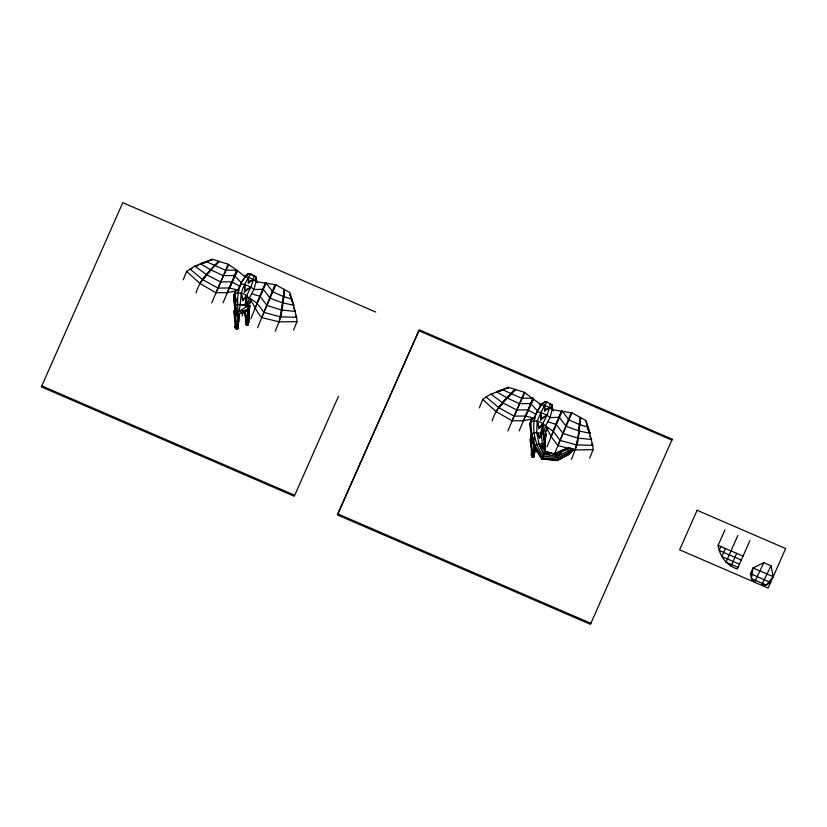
<?xml version="1.0" encoding="UTF-8"?>
<svg xmlns="http://www.w3.org/2000/svg" width="827" height="827" viewBox="0 0 827 827"><rect width="100%" height="100%" fill="white"/><g stroke="black" fill="none" stroke-linecap="round" stroke-linejoin="round"><path stroke-width="1.24" d="M253.91 275.867L254.085 275.339L253.548 279.536L248.296 283.134L248.389 277.303L250.912 273.964L255.646 276.611L257.166 282.937M531.988 418.441L530.851 421.687L531.647 433.637L530.831 435.705L531.565 438.021L529.745 424.458L530.862 421.687C536.64 419.31 544.569 422.886 546.957 428.593L544.404 435.963L544.972 451.914L543.287 434.299L545.582 425.864L550.017 417.604L552.219 409.665L551.774 404.672L550.038 403.917L550.224 403.39L549.686 407.597L544.435 411.195L544.517 405.354L547.04 402.015L551.774 404.672L553.294 410.988M235.767 328.443L236.098 325.218L235.188 327.492L236.791 328.722M532.929 456.773L531.895 456.494L532.009 455.47M235.871 328.97L235.519 314.456L234 311.789L234.847 308.998L235.726 309.133L235.426 310.9L236.45 312.596L238.197 313.237L237.556 314.622L236.904 329.322L235.313 328.04L234 311.789L234.847 308.998M246.177 325.104L246.415 317.403L245.288 310.621L248.896 310.435L249.237 307.675L249.123 317.268L248.131 325.011L247.211 325.456L245.619 324.163L245.526 317.671L244.244 311.128M531.999 457.021L531.347 449.588L535.183 449.402L533.963 456.928L531.999 457.021L531.647 442.507L530.128 439.84L530.975 437.049L531.854 437.183L531.554 438.951L532.588 440.646L532.443 435.85M479.319 407.856L482.73 399.462L486.038 396.981L490.938 394.19L508.316 387.284L524.277 392.277L541.292 404.951L544.517 405.354L549.686 407.597L552.219 409.665L572.015 412.9L580.234 417.397C579.169 431.591 577.349 446.26 571.385 459.357M237.825 328.877L239.354 313.629L237.825 328.877L236.904 329.322M248.296 283.134L248.886 281.687L253.548 279.536L250.881 287.083L244.399 292.117L244.74 284.436L248.389 277.303L253.548 279.536L256.081 281.614L275.877 284.85L289.946 292.593L296.624 317.32L296.955 321.672L293.544 330.066M535.048 446.9L533.963 456.928M545.024 409.737L549.686 407.597L547.009 415.133L540.538 420.168L540.868 412.487L544.517 405.354L545.024 409.737L544.435 411.195M544.528 452.08L546.037 433.503L545.551 436.646L544.104 437.452L544.404 435.963L543.287 434.299L536.651 432.345L531.647 433.637L530.831 435.705M234.486 313.226L234.248 313.878L235.519 314.456L237.556 314.622C242.156 304.925 238.889 293.657 244.74 284.436L250.881 287.083L253.889 289.553L263.296 289.254L270.047 298.216L282.586 302.827L293.854 305.287L290.008 294.298M246.053 305.68L246.704 295.549L250.881 287.083L245.154 290.256L244.399 292.117M249.423 308.595L249.909 305.452L249.423 308.595L247.976 309.391L238.496 311.748L235.188 309.236L233.607 296.407L234.723 293.626C250.219 288.902 253.455 309.381 261.787 317.527L279.081 321.868L283.868 296.645L284.106 289.347L280.994 316.865L275.257 331.307M542.192 433.73L542.832 423.61L547.009 415.133L540.868 412.487L537.043 411.991L533.922 418.142M591.77 443.561L592.752 445.371L586.085 420.643L580.234 417.397C578.083 428.148 579.758 439.726 575.21 449.929L557.915 445.577L551.154 436.615L545.582 425.864L553.346 431.446L560.106 440.419L576.347 444.895L592.752 445.371L593.083 449.723L589.672 458.117M532.66 441.473L534.5 447.242L541.902 459.026L545.169 451.408L555.62 454.364L557.925 457.651L557.739 460.288L541.912 459.016L534.49 447.242L532.65 441.463M543.68 454.809L545.169 451.408L553.697 453.754L565.658 448.72L567.312 449.237L568.656 450.829L569.524 453.31L569.121 454.302L557.739 460.288L555.682 459.564M247.211 325.456C248.358 316.917 246.064 308.388 250.819 300.532L249.454 297.803L253.889 289.553L256.081 281.614L255.646 276.611L250.726 274.492M533.043 457.372L533.684 442.672L531.534 441.06L530.489 439.096L530.975 437.049M235.064 313.299L237.556 314.622L247.294 310.787L247.976 309.391L247.149 306.248L249.454 297.803L257.218 303.395L263.968 312.358L280.219 316.844L282.121 310.084L284.602 289.626M576.347 444.895L578.249 438.134L580.73 417.676M247.521 324.66L247.842 322.757L247.48 324.753M544.548 450.849L545.169 437.297L543.422 438.837L545.014 437.038M248.131 325.011L249.361 317.475L249.123 309.784M545.551 436.646L545.851 434.888L544.404 435.963L543.556 438.062M236.305 307.799L235.426 310.9L234.361 311.045L235.406 313.009L237.556 314.622L239.117 314.281M238.579 312.099L237.556 314.622L247.976 309.391L248.276 307.913L247.149 306.248L244.957 305.111L246.704 295.549L242.673 300.646L241.102 293.13L243.097 299.591M238.197 313.237C236.946 299.477 236.491 282.917 248.927 273.716L250.912 273.964M236.625 326.81L235.188 327.492L236.367 327.812M245.619 324.163L246.012 322.809L246.198 324.525M531.678 455.036L531.895 456.494M236.171 327.502L235.478 327.316L235.674 325.352M237.68 326.283L238.259 326.438L237.762 325.207L237.7 327.43L238.259 326.438L237.721 325.435M248.451 321.331L248.596 322.83L247.428 323.791M532.257 454.54L531.285 454.25L532.226 453.268L531.316 455.543M534.283 454.075L533.839 455.491L534.387 454.488L533.787 453.01L533.953 453.982M544.507 449.578L544.724 450.88L544.59 449.381L544.859 450.312M246.229 324.267L245.619 322.023L246.167 321.021M245.66 323.316L245.815 322.623M248.017 323.957L247.769 322.633M247.521 323.564L248.172 323.264L247.583 323.099M248.596 322.83L248.617 321.848M235.736 327.968L235.55 326.985L235.871 327.42M246.012 322.809L246.208 323.791M247.873 324.246L247.666 322.799M539.235 427.642L537.23 421.181L536.651 432.345L539.607 438.124L542.832 423.61L538.801 428.696L537.23 421.181L540.868 412.487L541.292 418.317L540.538 420.168M235.313 328.04L235.519 324.928M531.441 456.09L531.575 449.805L530.128 439.84L531.554 438.951L534.624 439.809L534.201 437.442M539.607 438.124L541.085 433.172L543.101 448.647L539.018 443.861L536.651 432.345L540.155 436.79M257.652 327.709L274.977 284.674M554.7 453.496L571.106 412.725M236.45 312.596L236.915 311.138L234.692 307.654L233.617 296.417L235.695 290.422M248.886 281.687L248.389 277.303L245.164 276.89L241.288 282.679L240.078 286.514L231.777 281.821L220.489 281.893L206.378 274.626L194.81 266.129L186.602 271.411L183.191 279.805M536.816 412.652L541.292 404.951L545.065 401.767L547.04 402.015L546.864 402.542M250.891 318.746L265.333 282.855M547.019 446.797L561.461 410.905M223.032 302.868L236.822 270.16L228.149 264.226L212.188 259.223L194.81 266.129L198.48 265.632M519.17 430.919L532.96 398.211L521.672 398.283L502.144 389.558M542.274 444.213L544.156 444.12L545.014 445.112L544.228 445.153M531.833 418.472L529.745 424.478L530.851 421.687M235.86 290.391L234.723 293.626L236.005 309.494L234.692 307.665L235.519 305.587L237.762 304.512L244.957 305.111M530.614 441.277L530.386 441.928L531.647 442.507L533.684 442.672L531.203 441.349M544.218 406.212L544.517 405.354M545.024 438.496L545.262 437.834M538.832 444.378L542.46 443.685L544.642 452.607M211.722 260.422L212.188 259.223M508.316 387.284L507.85 388.483L508.078 387.935L496.531 391.791L506.713 397.797L519.335 403.648L530.624 403.576L537.416 410.73M247.294 274.254L246.673 275.825L247.294 274.254L248.927 273.716L244.42 276.363M196.051 292.861C199.72 279.971 209.82 270.594 218.835 261.28L206.378 274.626L199.876 283.434L186.602 271.411M211.743 302.94L228.149 264.226L227.663 265.426M236.388 271.225L236.822 270.16L245.164 276.89M233.607 296.407L234.734 293.637M235.188 309.236L234.692 307.654L235.519 305.587M241.98 315.945L243.665 311.8M250.819 300.532L249.682 303.354L250.953 301.152M291.393 300.759L291.962 299.374M492.179 420.912C495.849 408.021 505.948 398.655 514.963 389.331L514.518 390.447M507.881 430.991L524.277 392.277L523.791 393.476M532.526 399.286L532.96 398.211L525.827 416.167M532.071 455.005L532.102 452.979L531.42 453.682L532.03 454.447L532.133 453.496L531.616 455.367L532.299 455.553M532.03 454.447L532.226 453.268M551.898 407.814L552.55 406.212L551.774 404.672M535.989 451.987L537.033 449.423M546.957 428.593L545.81 431.405L547.722 428.097M546.854 452.948L544.817 452.214L550.42 452.793L549.914 454.033L543.846 454.416L539.018 443.861L535.141 445.629L534.49 447.242L535.141 445.629L531.647 433.637L532.671 433.824M555.93 460.67L559.362 458.509M557.036 456.587L561.244 452.204L555.62 454.364L549.614 453.165M579.789 418.514L580.234 417.397M567.684 454.726L567.901 454.178M587.532 428.81L588.09 427.425L585.754 421.336M672.237 439.22L671.875 440.119L418.927 330.738L337.478 514.942L590.437 624.323L672.237 439.22L419.196 329.808L337.798 513.898L590.84 623.32M531.554 438.951L532.133 437.545M541.292 404.951C529.135 419.847 532.981 441.184 543.132 456.059L542.419 457.745L558.215 459.13L569.524 453.31L573.948 448.958M556.158 460.132L557.729 460.277L569.121 454.292L569.524 453.31L568.656 450.829L571.839 448.699M199.876 283.434L215.878 292.758L227.167 292.686L237.576 270.77L234.496 275.525L223.207 275.598L210.585 269.747L200.392 263.741L211.939 259.885M482.73 399.462L496.014 411.484L512.016 420.809L523.305 420.736L533.715 398.821L530.624 403.576M255.026 308.564L266.046 282.948L272.796 291.91L283.299 296.469L292.024 299.209M261.787 317.527L275.877 284.85M551.154 436.615L562.174 410.998L568.935 419.971L579.438 424.52L588.162 427.259M557.915 445.577L572.015 412.9M229.699 288.116L236.822 270.16L225.533 270.233L206.016 261.508M338.45 396.34L294.712 495.27L41.67 385.847M749.882 540.693L737.374 568.976C726.902 565.906 719.438 555.992 718.115 545.334L724.938 529.9M720.886 546.533L719.149 550.472L741.323 560.065M725.434 548.497L721.868 556.581L739.493 564.2M737.829 535.482L726.044 562.143L738.097 567.353M731.016 566.226L736.692 553.366M237.794 290.081L240.915 283.94L244.74 284.436L245.154 290.256M763.848 562.68L754.524 582.218L751.412 578.652L750.43 573.649L752.994 567.942L763.848 562.68L771.033 565.782L773.204 576.688L766.329 585.102L761.584 585.268L771.033 565.782M228.717 264.609L215.878 292.758M524.845 392.67L512.016 420.809M555.455 454.726L570.568 447.738M567.312 449.237L566.433 448.668L554.049 454.188M259.688 296.324L263.296 289.254M555.816 424.375L559.424 417.315L566.185 426.277L578.714 430.877L589.982 433.338L588.09 427.425M256.784 303.095L260.174 296.479L251.666 293.678M552.922 431.146L556.302 424.53L547.805 421.729M262.779 289.274L266.046 282.948M558.907 417.325L562.174 410.998M191.905 268.661L189.91 268.93L202.563 279.557L217.863 288.065L229.151 287.992L232.263 282.1M486.038 396.981L498.691 407.608L514.001 416.115L525.29 416.043L528.401 410.151M543.132 456.059L557.925 457.651L558.215 459.13L557.739 460.277L541.892 459.047L538.15 451.501M531.999 453.837L532.143 453.02M237.597 327.151L238.145 326.024M533.735 455.201L534.046 453.754L534.387 454.488L533.756 453.682M514.963 389.331L498.671 407.659L499.167 407.876L506.713 397.797L515.51 389.507L502.506 402.677L496.014 411.484M206.802 274.843L202.543 279.609L210.585 269.747L219.372 261.456L214.472 265.756L202.563 279.557M242.673 300.646L246.704 295.549L247.149 306.248L238.496 311.748L235.426 310.9M538.801 428.696L542.832 423.61L543.287 434.299M536.888 444.481L535.141 445.629L542.419 457.745M248.875 308.988L247.294 310.787L249.03 309.246M498.691 407.608L502.93 402.894M569.121 454.292L573.338 449.898M543.453 447.779L539.018 443.861L543.835 454.405L557.202 456.225L561.244 452.204M544.156 402.615L545.065 401.767L539.597 405.116M569.793 452.441L571.684 450.705M557.925 457.651L569.286 452.049L572.915 449.02M246.136 321.176L245.619 322.023L246.363 322.22M248.276 307.913L249.361 306.941M541.292 418.317L547.009 415.133L550.017 417.604L559.424 417.315M235.571 327.058L236.491 326.613M531.699 455.108L532.619 454.664M557.202 456.225L568.656 450.829M568.759 447.779L565.254 449.723L565.968 449.082M236.046 326.034L235.157 326.2L236.15 325.797L235.933 326.954L235.344 326.799L235.964 327.203M235.219 321.538L239.055 321.352L238.155 321.61M248.462 317.744L249.361 317.475L245.526 317.671L245.877 323.192M544.6 445.794L545.489 445.536L544.042 445.288M534.294 449.671L535.183 449.402M205.737 262.18L200.392 263.741L204.135 263.234M501.875 390.23L496.531 391.791L500.273 391.285M543.846 454.416L550.42 452.793M555.62 454.364L560.789 453.31M227.167 292.686L238.858 290.339L229.151 287.992M523.305 420.736L534.986 418.4L525.29 416.043M282.586 302.827L283.237 302.734M578.714 430.877L579.365 430.784M493.388 393.848L490.938 394.19L502.506 402.677L516.627 409.944L527.915 409.872L536.206 414.565M553.697 453.754L554.597 453.703M279.081 321.868L296.955 321.672M575.21 449.929L593.083 449.723M280.219 316.844L296.624 317.32L295.632 315.511M543.391 435.777L544.404 435.963M544.817 452.214L547.216 452.689M237.68 325.393L237.659 324.959M237.535 326.438L238.124 327.006M236.026 326.727L235.55 325.9M531.42 453.682L532.288 453.92M533.663 454.488L534.263 455.057L533.518 454.85M240.512 304.295L247.149 306.248M256.422 278.161L255.646 276.611M375.747 312.058L122.789 202.677L41.35 386.881L294.298 496.262M718.115 545.334L743.059 556.126M773.204 576.688L752.994 567.932L751.412 578.652L766.329 585.102L770.64 582.497L750.43 573.649M234.496 275.525L241.288 282.679M234.682 307.644L235.426 309.97M556.302 424.53L563.063 433.493L577.628 438.072L591.698 439.499L589.889 436.17M260.174 296.479L266.935 305.442L281.49 310.022L295.57 311.448L293.761 308.12M533.663 455.015L534.211 455.946M247.831 323.088L248.389 324.029M237.525 326.954L238.083 327.895M588.142 429.947L589.982 433.338L586.705 424.902M289.791 294.836L293.854 305.287M236.532 313.423L238.372 319.191L236.243 312.554M248.545 321.672L248.72 322.261M234.806 294.836L237.762 304.512M247.459 306.941L247.976 309.391M569.286 452.049L569.524 453.31M244.689 311.81L245.753 317.878M530.748 442.497L531.306 447.366M234.62 314.446L235.313 320.535M697.109 510.259L679.618 549.821L768.159 588.111L785.65 548.549L697.109 510.259"/></g></svg>
